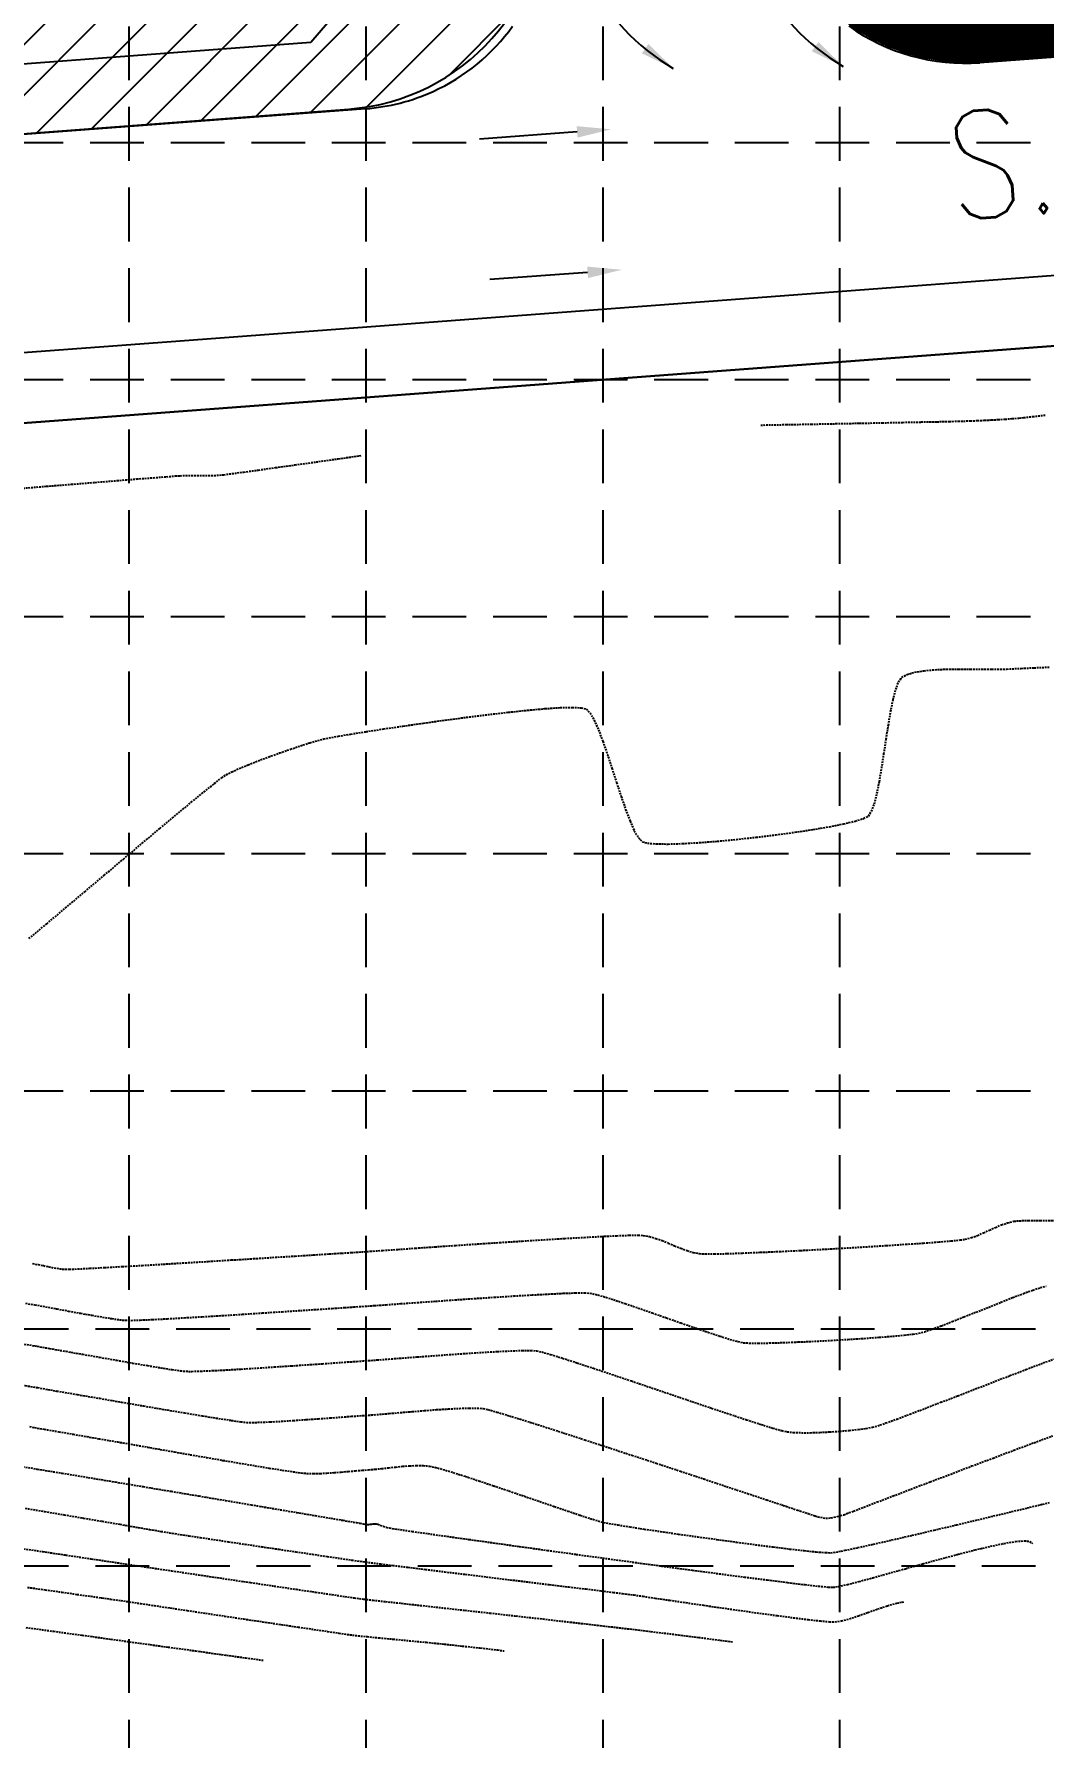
# Model space of a CAD drawing. Header units: inches. Extents: x 7994 to 10114, y 11164 to 12491.
# Drawn here: x 9404.7 to 9545.7, y 11373.2 to 11610.9 of the extents above; entities that cross this region are included whole.
import ezdxf
from ezdxf.enums import TextEntityAlignment as Align

# ---------------------------------------------------------------- set-up
doc = ezdxf.new("R2010")
doc.units = ezdxf.units.IN
doc.header["$MEASUREMENT"] = 0
for name, pattern in [('HIDDEN', [0.375, 0.25, -0.125]), ('HIDDEN2', [0.1875, 0.125, -0.0625]), ('PHANTOM2', [1.25, 0.625, -0.125, 0.125, -0.125, 0.125, -0.125]), ('x4227topo$0$HIDDEN', [0.375, 0.25, -0.125])]:
    doc.linetypes.add(name, pattern=pattern)
for name, color, linetype in [('1 EROSION BLANKET', 84, 'Continuous'), ('CONTOURS', 43, 'x4227topo$0$HIDDEN'), ('FILTER', 3, 'HIDDEN2'), ('GRID', 254, 'HIDDEN'), ('MISC-6', 6, 'Continuous'), ('SILT-FENCE', 4, 'PHANTOM2'), ('SODDED LOT', 2, 'Continuous'), ('x4227 lots$0$p-row', 5, 'Continuous'), ('x4227 lots$0$P-STREET-NAMES', 4, 'Continuous')]:
    doc.layers.add(name, color=color, linetype=linetype)
doc.styles.add('x4227 lots$0$romans', font='romans.shx', dxfattribs={"width": 0.8})

msp = doc.modelspace()

# ---------------------------------------------------------------- hatches: boundary and pattern name
at = {"layer": 'SODDED LOT'}
h = msp.add_hatch(dxfattribs=at)
h.set_pattern_fill('ANSI31', color=256, scale=40, style=0)
edge = h.paths.add_edge_path()
edge.add_line((9469.1, 11722.68), (9319.15, 11722.24))
edge.add_line((9319.15, 11722.24), (9329.73, 11591.48))
edge.add_line((9329.73, 11591.48), (9448.69, 11600.48))
edge.add_arc((9446.44, 11630.22), 29.83, 274.3237, 361.9054)
edge.add_line((9476.25, 11631.22), (9468.91, 11721.43))
edge.add_line((9468.91, 11721.43), (9469.1, 11722.68))

# ---------------------------------------------------------------- linework, layer by layer
at = {"layer": '1 EROSION BLANKET', "const_width": 9}
msp.add_lwpolyline([(9588.45, 11615.07), (9536.54, 11611.48, -0.444609), (9511.2, 11635.94), (9490.29, 11895.36), (9478.25, 12052.92), (9477.91, 12190.25, -0.425809), (9501.78, 12213.32), (9671.95, 12213.98, -0.071101), (9683.41, 12212.39, -0.341214), (9698.14, 12192.32), (9699, 12067.96), (9700.82, 12035.98), (9704.45, 11990.8), (9722.03, 11769.11), (9725.63, 11723.79)], format="xyb", dxfattribs=at)
at = {"layer": 'CONTOURS', "color": 43}
for p, q in [((9541.26, 11557.29, 1238), (9542.23, 11557.37, 1238)), ((9542.23, 11557.37, 1238), (9542.91, 11557.44, 1238)), ((9542.91, 11557.44, 1238), (9544.15, 11557.58, 1238)), ((9544.15, 11557.58, 1238), (9545.87, 11557.78, 1238)), ((9506.18, 11556.39, 1238), (9509.7, 11556.46, 1238)), ((9509.7, 11556.46, 1238), (9513.21, 11556.52, 1238)), ((9513.21, 11556.52, 1238), (9516.66, 11556.59, 1238)), ((9516.66, 11556.59, 1238), (9519.99, 11556.65, 1238)), ((9519.99, 11556.65, 1238), (9523.12, 11556.71, 1238)), ((9523.12, 11556.71, 1238), (9526.01, 11556.77, 1238)), ((9526.01, 11556.77, 1238), (9528.58, 11556.82, 1238)), ((9528.58, 11556.82, 1238), (9530.78, 11556.86, 1238)), ((9530.78, 11556.86, 1238), (9532.53, 11556.9, 1238)), ((9532.53, 11556.9, 1238), (9533.79, 11556.93, 1238)), ((9533.79, 11556.93, 1238), (9534.48, 11556.95, 1238)), ((9534.48, 11556.95, 1238), (9535.45, 11556.98, 1238)), ((9535.45, 11556.98, 1238), (9536.42, 11557.02, 1238)), ((9536.42, 11557.02, 1238), (9537.39, 11557.06, 1238)), ((9537.39, 11557.06, 1238), (9538.36, 11557.11, 1238)), ((9538.36, 11557.11, 1238), (9539.33, 11557.16, 1238)), ((9539.33, 11557.16, 1238), (9540.3, 11557.22, 1238)), ((9540.3, 11557.22, 1238), (9541.26, 11557.29, 1238)), ((9436.05, 11550.12, 1238), (9438.46, 11550.46, 1238)), ((9438.46, 11550.46, 1238), (9441.17, 11550.84, 1238)), ((9441.17, 11550.84, 1238), (9444.1, 11551.25, 1238)), ((9444.1, 11551.25, 1238), (9447.21, 11551.69, 1238)), ((9447.21, 11551.69, 1238), (9450.42, 11552.14, 1238)), ((9402.83, 11547.56, 1238), (9406.44, 11547.85, 1238)), ((9406.44, 11547.85, 1238), (9409.94, 11548.13, 1238)), ((9409.94, 11548.13, 1238), (9413.26, 11548.4, 1238)), ((9413.26, 11548.4, 1238), (9416.33, 11548.65, 1238)), ((9416.33, 11548.65, 1238), (9419.06, 11548.87, 1238)), ((9419.06, 11548.87, 1238), (9421.39, 11549.05, 1238)), ((9421.39, 11549.05, 1238), (9423.22, 11549.19, 1238)), ((9423.22, 11549.19, 1238), (9424.5, 11549.29, 1238)), ((9424.5, 11549.29, 1238), (9425.13, 11549.33, 1238)), ((9425.13, 11549.33, 1238), (9425.92, 11549.35, 1238)), ((9425.92, 11549.35, 1238), (9426.71, 11549.36, 1238)), ((9426.71, 11549.36, 1238), (9427.49, 11549.35, 1238)), ((9427.49, 11549.35, 1238), (9428.28, 11549.34, 1238)), ((9428.28, 11549.34, 1238), (9429.07, 11549.34, 1238)), ((9429.07, 11549.34, 1238), (9429.86, 11549.36, 1238)), ((9429.86, 11549.36, 1238), (9430.64, 11549.41, 1238)), ((9430.64, 11549.41, 1238), (9431.23, 11549.47, 1238)), ((9431.23, 11549.47, 1238), (9432.37, 11549.62, 1238)), ((9432.37, 11549.62, 1238), (9434, 11549.84, 1238)), ((9434, 11549.84, 1238), (9436.05, 11550.12, 1238)), ((9526.61, 11521.6, 1237), (9527.67, 11521.91, 1237)), ((9527.67, 11521.91, 1237), (9528.99, 11522.12, 1237)), ((9528.99, 11522.12, 1237), (9530.5, 11522.26, 1237)), ((9530.5, 11522.26, 1237), (9532.12, 11522.34, 1237)), ((9532.12, 11522.34, 1237), (9533.8, 11522.36, 1237)), ((9533.8, 11522.36, 1237), (9535.46, 11522.36, 1237)), ((9535.46, 11522.36, 1237), (9537.02, 11522.35, 1237)), ((9537.02, 11522.35, 1237), (9538.44, 11522.33, 1237)), ((9538.44, 11522.33, 1237), (9539.63, 11522.32, 1237)), ((9539.63, 11522.32, 1237), (9540.52, 11522.35, 1237)), ((9540.52, 11522.35, 1237), (9541.26, 11522.39, 1237)), ((9541.26, 11522.39, 1237), (9542.56, 11522.45, 1237)), ((9542.56, 11522.45, 1237), (9544.34, 11522.53, 1237)), ((9544.34, 11522.53, 1237), (9546.54, 11522.63, 1237)), ((9524.66, 11518.08, 1237), (9525.03, 11519.49, 1237)), ((9525.03, 11519.49, 1237), (9525.43, 11520.55, 1237)), ((9525.43, 11520.55, 1237), (9525.87, 11521.19, 1237)), ((9525.87, 11521.19, 1237), (9526.61, 11521.6, 1237)), ((9476.05, 11516.83, 1237), (9478.16, 11516.97, 1237)), ((9478.16, 11516.97, 1237), (9479.86, 11517.01, 1237)), ((9479.86, 11517.01, 1237), (9481.1, 11516.95, 1237)), ((9481.1, 11516.95, 1237), (9481.8, 11516.78, 1237)), ((9524.32, 11516.4, 1237), (9524.66, 11518.08, 1237)), ((9456.24, 11514.4, 1237), (9459.12, 11514.81, 1237)), ((9459.12, 11514.81, 1237), (9462.1, 11515.23, 1237)), ((9462.1, 11515.23, 1237), (9465.11, 11515.63, 1237)), ((9465.11, 11515.63, 1237), (9468.08, 11516, 1237)), ((9468.08, 11516, 1237), (9470.94, 11516.33, 1237)), ((9470.94, 11516.33, 1237), (9473.63, 11516.61, 1237)), ((9473.63, 11516.61, 1237), (9476.05, 11516.83, 1237)), ((9481.8, 11516.78, 1237), (9482.35, 11516.22, 1237)), ((9482.35, 11516.22, 1237), (9482.92, 11515.24, 1237)), ((9482.92, 11515.24, 1237), (9483.52, 11513.89, 1237)), ((9523.69, 11512.55, 1237), (9524, 11514.53, 1237)), ((9524, 11514.53, 1237), (9524.32, 11516.4, 1237)), ((9443.24, 11512.06, 1237), (9444.34, 11512.39, 1237)), ((9444.34, 11512.39, 1237), (9445.19, 11512.61, 1237)), ((9445.19, 11512.61, 1237), (9445.94, 11512.76, 1237)), ((9445.94, 11512.76, 1237), (9447.22, 11512.99, 1237)), ((9447.22, 11512.99, 1237), (9448.96, 11513.28, 1237)), ((9448.96, 11513.28, 1237), (9451.09, 11513.62, 1237)), ((9451.09, 11513.62, 1237), (9453.55, 11514, 1237)), ((9453.55, 11514, 1237), (9456.24, 11514.4, 1237)), ((9483.52, 11513.89, 1237), (9484.14, 11512.27, 1237)), ((9484.14, 11512.27, 1237), (9484.77, 11510.45, 1237)), ((9523.38, 11510.52, 1237), (9523.69, 11512.55, 1237)), ((9436.01, 11509.55, 1237), (9437.5, 11510.1, 1237)), ((9437.5, 11510.1, 1237), (9439.02, 11510.65, 1237)), ((9439.02, 11510.65, 1237), (9440.53, 11511.17, 1237)), ((9440.53, 11511.17, 1237), (9441.95, 11511.65, 1237)), ((9441.95, 11511.65, 1237), (9443.24, 11512.06, 1237)), ((9484.77, 11510.45, 1237), (9485.41, 11508.51, 1237)), ((9523.07, 11508.53, 1237), (9523.38, 11510.52, 1237)), ((9430.94, 11507.19, 1237), (9431.55, 11507.61, 1237)), ((9431.55, 11507.61, 1237), (9432.33, 11508.01, 1237)), ((9432.33, 11508.01, 1237), (9433.37, 11508.48, 1237)), ((9433.37, 11508.48, 1237), (9434.62, 11509, 1237)), ((9434.62, 11509, 1237), (9436.01, 11509.55, 1237)), ((9485.41, 11508.51, 1237), (9486.05, 11506.53, 1237)), ((9522.75, 11506.66, 1237), (9523.07, 11508.53, 1237)), ((9426.68, 11503.76, 1237), (9428.46, 11505.22, 1237)), ((9428.46, 11505.22, 1237), (9429.9, 11506.38, 1237)), ((9429.9, 11506.38, 1237), (9430.94, 11507.19, 1237)), ((9486.05, 11506.53, 1237), (9486.69, 11504.59, 1237)), ((9522.41, 11504.98, 1237), (9522.75, 11506.66, 1237)), ((9424.61, 11502.05, 1237), (9426.68, 11503.76, 1237)), ((9486.69, 11504.59, 1237), (9487.32, 11502.77, 1237)), ((9487.32, 11502.77, 1237), (9487.94, 11501.15, 1237)), ((9521.65, 11502.5, 1237), (9522.05, 11503.56, 1237)), ((9522.05, 11503.56, 1237), (9522.41, 11504.98, 1237)), ((9422.31, 11500.13, 1237), (9424.61, 11502.05, 1237)), ((9487.94, 11501.15, 1237), (9488.53, 11499.8, 1237)), ((9513.47, 11499.97, 1237), (9515.76, 11500.36, 1237)), ((9515.76, 11500.36, 1237), (9517.76, 11500.75, 1237)), ((9517.76, 11500.75, 1237), (9519.38, 11501.14, 1237)), ((9519.38, 11501.14, 1237), (9520.56, 11501.51, 1237)), ((9520.56, 11501.51, 1237), (9521.21, 11501.85, 1237)), ((9521.21, 11501.85, 1237), (9521.65, 11502.5, 1237)), ((9417.22, 11495.85, 1237), (9419.83, 11498.05, 1237)), ((9419.83, 11498.05, 1237), (9422.31, 11500.13, 1237)), ((9488.53, 11499.8, 1237), (9489.11, 11498.82, 1237)), ((9489.11, 11498.82, 1237), (9489.66, 11498.26, 1237)), ((9489.66, 11498.26, 1237), (9490.37, 11498.06, 1237)), ((9490.37, 11498.06, 1237), (9491.59, 11497.96, 1237)), ((9491.59, 11497.96, 1237), (9493.25, 11497.94, 1237)), ((9493.25, 11497.94, 1237), (9495.28, 11498.01, 1237)), ((9495.28, 11498.01, 1237), (9497.6, 11498.14, 1237)), ((9497.6, 11498.14, 1237), (9500.13, 11498.34, 1237)), ((9500.13, 11498.34, 1237), (9502.8, 11498.59, 1237)), ((9502.8, 11498.59, 1237), (9505.55, 11498.89, 1237)), ((9505.55, 11498.89, 1237), (9508.29, 11499.22, 1237)), ((9508.29, 11499.22, 1237), (9510.96, 11499.59, 1237)), ((9510.96, 11499.59, 1237), (9513.47, 11499.97, 1237)), ((9414.53, 11493.58, 1237), (9417.22, 11495.85, 1237)), ((9411.81, 11491.29, 1237), (9414.53, 11493.58, 1237)), ((9409.12, 11489.02, 1237), (9411.81, 11491.29, 1237)), ((9406.51, 11486.83, 1237), (9409.12, 11489.02, 1237)), ((9404.02, 11484.74, 1237), (9406.51, 11486.83, 1237)), ((9481.52, 11443.07, 1236), (9483.97, 11443.2, 1236)), ((9483.97, 11443.2, 1236), (9486.08, 11443.3, 1236)), ((9486.08, 11443.3, 1236), (9487.8, 11443.36, 1236)), ((9487.8, 11443.36, 1236), (9489.06, 11443.37, 1236)), ((9489.06, 11443.37, 1236), (9489.79, 11443.34, 1236)), ((9489.79, 11443.34, 1236), (9490.66, 11443.18, 1236)), ((9535.6, 11443.03, 1236), (9536.45, 11443.34, 1236)), ((9536.45, 11443.34, 1236), (9537.29, 11443.7, 1236)), ((9537.29, 11443.7, 1236), (9538.12, 11444.08, 1236)), ((9538.12, 11444.08, 1236), (9538.96, 11444.46, 1236)), ((9538.96, 11444.46, 1236), (9539.79, 11444.81, 1236)), ((9539.79, 11444.81, 1236), (9540.65, 11445.1, 1236)), ((9540.65, 11445.1, 1236), (9541.53, 11445.32, 1236)), ((9541.53, 11445.32, 1236), (9542.27, 11445.39, 1236)), ((9542.27, 11445.39, 1236), (9543.52, 11445.42, 1236)), ((9543.52, 11445.42, 1236), (9545.19, 11445.42, 1236)), ((9545.19, 11445.42, 1236), (9547.2, 11445.41, 1236)), ((9445.9, 11440.76, 1236), (9447.68, 11440.87, 1236)), ((9447.68, 11440.87, 1236), (9448.97, 11440.95, 1236)), ((9448.97, 11440.95, 1236), (9449.71, 11440.99, 1236)), ((9449.71, 11440.99, 1236), (9450.44, 11441.04, 1236)), ((9450.44, 11441.04, 1236), (9451.7, 11441.13, 1236)), ((9451.7, 11441.13, 1236), (9453.42, 11441.25, 1236)), ((9453.42, 11441.25, 1236), (9455.54, 11441.39, 1236)), ((9455.54, 11441.39, 1236), (9457.99, 11441.56, 1236)), ((9457.99, 11441.56, 1236), (9460.7, 11441.75, 1236)), ((9460.7, 11441.75, 1236), (9463.61, 11441.95, 1236)), ((9463.61, 11441.95, 1236), (9466.65, 11442.15, 1236)), ((9466.65, 11442.15, 1236), (9469.76, 11442.35, 1236)), ((9469.76, 11442.35, 1236), (9472.86, 11442.55, 1236)), ((9472.86, 11442.55, 1236), (9475.9, 11442.74, 1236)), ((9475.9, 11442.74, 1236), (9478.81, 11442.92, 1236)), ((9478.81, 11442.92, 1236), (9481.52, 11443.07, 1236)), ((9490.66, 11443.18, 1236), (9491.54, 11442.92, 1236)), ((9491.54, 11442.92, 1236), (9492.41, 11442.61, 1236)), ((9492.41, 11442.61, 1236), (9493.28, 11442.26, 1236)), ((9493.28, 11442.26, 1236), (9494.15, 11441.89, 1236)), ((9494.15, 11441.89, 1236), (9495.02, 11441.54, 1236)), ((9495.02, 11441.54, 1236), (9495.89, 11441.22, 1236)), ((9495.89, 11441.22, 1236), (9496.77, 11440.97, 1236)), ((9496.77, 11440.97, 1236), (9497.65, 11440.8, 1236)), ((9501.47, 11440.8, 1236), (9503.63, 11440.88, 1236)), ((9503.63, 11440.88, 1236), (9506.11, 11440.98, 1236)), ((9506.11, 11440.98, 1236), (9508.84, 11441.1, 1236)), ((9508.84, 11441.1, 1236), (9511.75, 11441.24, 1236)), ((9511.75, 11441.24, 1236), (9514.77, 11441.4, 1236)), ((9514.77, 11441.4, 1236), (9517.82, 11441.57, 1236)), ((9517.82, 11441.57, 1236), (9520.83, 11441.75, 1236)), ((9520.83, 11441.75, 1236), (9523.72, 11441.93, 1236)), ((9523.72, 11441.93, 1236), (9526.44, 11442.11, 1236)), ((9526.44, 11442.11, 1236), (9528.9, 11442.27, 1236)), ((9528.9, 11442.27, 1236), (9531.03, 11442.43, 1236)), ((9531.03, 11442.43, 1236), (9532.76, 11442.58, 1236)), ((9532.76, 11442.58, 1236), (9534.02, 11442.7, 1236)), ((9534.02, 11442.7, 1236), (9534.73, 11442.8, 1236)), ((9534.73, 11442.8, 1236), (9535.6, 11443.03, 1236)), ((9404.53, 11439.41, 1236), (9405.29, 11439.27, 1236)), ((9405.29, 11439.27, 1236), (9406.04, 11439.12, 1236)), ((9406.04, 11439.12, 1236), (9406.79, 11438.96, 1236)), ((9406.79, 11438.96, 1236), (9407.55, 11438.81, 1236)), ((9407.55, 11438.81, 1236), (9408.3, 11438.69, 1236)), ((9408.3, 11438.69, 1236), (9409.07, 11438.61, 1236)), ((9409.07, 11438.61, 1236), (9409.67, 11438.62, 1236)), ((9409.67, 11438.62, 1236), (9410.84, 11438.67, 1236)), ((9410.84, 11438.67, 1236), (9412.51, 11438.75, 1236)), ((9412.51, 11438.75, 1236), (9414.61, 11438.86, 1236)), ((9414.61, 11438.86, 1236), (9417.06, 11439, 1236)), ((9417.06, 11439, 1236), (9419.81, 11439.15, 1236)), ((9419.81, 11439.15, 1236), (9422.77, 11439.33, 1236)), ((9422.77, 11439.33, 1236), (9425.87, 11439.52, 1236)), ((9425.87, 11439.52, 1236), (9429.06, 11439.71, 1236)), ((9429.06, 11439.71, 1236), (9432.26, 11439.91, 1236)), ((9432.26, 11439.91, 1236), (9435.39, 11440.1, 1236)), ((9435.39, 11440.1, 1236), (9438.39, 11440.29, 1236)), ((9438.39, 11440.29, 1236), (9441.19, 11440.46, 1236)), ((9441.19, 11440.46, 1236), (9443.72, 11440.62, 1236)), ((9443.72, 11440.62, 1236), (9445.9, 11440.76, 1236)), ((9497.65, 11440.8, 1236), (9498.41, 11440.76, 1236)), ((9498.41, 11440.76, 1236), (9499.71, 11440.76, 1236)), ((9499.71, 11440.76, 1236), (9501.47, 11440.8, 1236)), ((9544.18, 11435.72, 1235), (9545.25, 11436.07, 1235)), ((9545.25, 11436.07, 1235), (9546.02, 11436.27, 1235)), ((9403.53, 11433.87, 1235), (9404.84, 11433.65, 1235)), ((9453.88, 11433.67, 1235), (9455.93, 11433.82, 1235)), ((9455.93, 11433.82, 1235), (9458.26, 11433.98, 1235)), ((9458.26, 11433.98, 1235), (9460.8, 11434.16, 1235)), ((9460.8, 11434.16, 1235), (9463.49, 11434.35, 1235)), ((9463.49, 11434.35, 1235), (9466.24, 11434.54, 1235)), ((9466.24, 11434.54, 1235), (9469, 11434.72, 1235)), ((9469, 11434.72, 1235), (9471.69, 11434.89, 1235)), ((9471.69, 11434.89, 1235), (9474.23, 11435.04, 1235)), ((9474.23, 11435.04, 1235), (9476.56, 11435.16, 1235)), ((9476.56, 11435.16, 1235), (9478.61, 11435.26, 1235)), ((9478.61, 11435.26, 1235), (9480.3, 11435.32, 1235)), ((9480.3, 11435.32, 1235), (9481.56, 11435.33, 1235)), ((9481.56, 11435.33, 1235), (9482.33, 11435.29, 1235)), ((9482.33, 11435.29, 1235), (9483.09, 11435.13, 1235)), ((9483.09, 11435.13, 1235), (9484.21, 11434.82, 1235)), ((9484.21, 11434.82, 1235), (9485.62, 11434.38, 1235)), ((9485.62, 11434.38, 1235), (9487.27, 11433.83, 1235)), ((9487.27, 11433.83, 1235), (9489.09, 11433.21, 1235)), ((9538.01, 11433.35, 1235), (9539.72, 11434.03, 1235)), ((9539.72, 11434.03, 1235), (9541.36, 11434.67, 1235)), ((9541.36, 11434.67, 1235), (9542.86, 11435.24, 1235)), ((9542.86, 11435.24, 1235), (9544.18, 11435.72, 1235)), ((9404.84, 11433.65, 1235), (9406.32, 11433.39, 1235)), ((9406.32, 11433.39, 1235), (9407.91, 11433.09, 1235)), ((9407.91, 11433.09, 1235), (9409.55, 11432.79, 1235)), ((9409.55, 11432.79, 1235), (9411.2, 11432.48, 1235)), ((9411.2, 11432.48, 1235), (9412.79, 11432.2, 1235)), ((9412.79, 11432.2, 1235), (9414.27, 11431.94, 1235)), ((9414.27, 11431.94, 1235), (9415.58, 11431.73, 1235)), ((9415.58, 11431.73, 1235), (9416.68, 11431.57, 1235)), ((9416.68, 11431.57, 1235), (9417.5, 11431.5, 1235)), ((9417.5, 11431.5, 1235), (9418.28, 11431.49, 1235)), ((9418.28, 11431.49, 1235), (9419.56, 11431.53, 1235)), ((9419.56, 11431.53, 1235), (9421.27, 11431.61, 1235)), ((9421.27, 11431.61, 1235), (9423.35, 11431.71, 1235)), ((9423.35, 11431.71, 1235), (9425.71, 11431.85, 1235)), ((9425.71, 11431.85, 1235), (9428.3, 11432, 1235)), ((9428.3, 11432, 1235), (9431.02, 11432.16, 1235)), ((9431.02, 11432.16, 1235), (9433.82, 11432.34, 1235)), ((9433.82, 11432.34, 1235), (9436.62, 11432.52, 1235)), ((9436.62, 11432.52, 1235), (9439.35, 11432.7, 1235)), ((9439.35, 11432.7, 1235), (9441.93, 11432.87, 1235)), ((9441.93, 11432.87, 1235), (9444.3, 11433.02, 1235)), ((9444.3, 11433.02, 1235), (9446.37, 11433.16, 1235)), ((9446.37, 11433.16, 1235), (9448.09, 11433.28, 1235)), ((9448.09, 11433.28, 1235), (9449.37, 11433.36, 1235)), ((9449.37, 11433.36, 1235), (9450.15, 11433.41, 1235)), ((9450.15, 11433.41, 1235), (9450.92, 11433.46, 1235)), ((9450.92, 11433.46, 1235), (9452.18, 11433.55, 1235)), ((9452.18, 11433.55, 1235), (9453.88, 11433.67, 1235)), ((9489.09, 11433.21, 1235), (9491.04, 11432.53, 1235)), ((9491.04, 11432.53, 1235), (9493.04, 11431.83, 1235)), ((9493.04, 11431.83, 1235), (9495.04, 11431.13, 1235)), ((9531.41, 11430.74, 1235), (9532.91, 11431.32, 1235)), ((9532.91, 11431.32, 1235), (9534.54, 11431.96, 1235)), ((9534.54, 11431.96, 1235), (9536.26, 11432.65, 1235)), ((9536.26, 11432.65, 1235), (9538.01, 11433.35, 1235)), ((9495.04, 11431.13, 1235), (9496.98, 11430.46, 1235)), ((9496.98, 11430.46, 1235), (9498.81, 11429.83, 1235)), ((9498.81, 11429.83, 1235), (9500.45, 11429.29, 1235)), ((9500.45, 11429.29, 1235), (9501.87, 11428.84, 1235)), ((9518.35, 11428.84, 1235), (9520.61, 11428.98, 1235)), ((9520.61, 11428.98, 1235), (9522.72, 11429.13, 1235)), ((9522.72, 11429.13, 1235), (9524.61, 11429.28, 1235)), ((9524.61, 11429.28, 1235), (9526.22, 11429.43, 1235)), ((9526.22, 11429.43, 1235), (9527.46, 11429.57, 1235)), ((9527.46, 11429.57, 1235), (9528.26, 11429.69, 1235)), ((9528.26, 11429.69, 1235), (9529.03, 11429.9, 1235)), ((9529.03, 11429.9, 1235), (9530.1, 11430.26, 1235)), ((9530.1, 11430.26, 1235), (9531.41, 11430.74, 1235)), ((9402.97, 11428.25, 1234), (9404.82, 11427.93, 1234)), ((9404.82, 11427.93, 1234), (9406.91, 11427.57, 1234)), ((9406.91, 11427.57, 1234), (9409.15, 11427.17, 1234)), ((9409.15, 11427.17, 1234), (9411.5, 11426.76, 1234)), ((9411.5, 11426.76, 1234), (9413.88, 11426.34, 1234)), ((9460.43, 11426.55, 1234), (9462.73, 11426.72, 1234)), ((9462.73, 11426.72, 1234), (9465.04, 11426.88, 1234)), ((9465.04, 11426.88, 1234), (9467.27, 11427.02, 1234)), ((9467.27, 11427.02, 1234), (9469.37, 11427.14, 1234)), ((9469.37, 11427.14, 1234), (9471.24, 11427.23, 1234)), ((9471.24, 11427.23, 1234), (9472.84, 11427.28, 1234)), ((9472.84, 11427.28, 1234), (9474.07, 11427.29, 1234)), ((9474.07, 11427.29, 1234), (9474.87, 11427.24, 1234)), ((9474.87, 11427.24, 1234), (9475.61, 11427.08, 1234)), ((9475.61, 11427.08, 1234), (9476.84, 11426.73, 1234)), ((9476.84, 11426.73, 1234), (9478.5, 11426.22, 1234)), ((9501.87, 11428.84, 1235), (9502.98, 11428.53, 1235)), ((9502.98, 11428.53, 1235), (9503.75, 11428.37, 1235)), ((9503.75, 11428.37, 1235), (9504.56, 11428.32, 1235)), ((9504.56, 11428.32, 1235), (9505.8, 11428.31, 1235)), ((9505.8, 11428.31, 1235), (9507.41, 11428.33, 1235)), ((9507.41, 11428.33, 1235), (9509.31, 11428.39, 1235)), ((9509.31, 11428.39, 1235), (9511.42, 11428.47, 1235)), ((9511.42, 11428.47, 1235), (9513.68, 11428.57, 1235)), ((9513.68, 11428.57, 1235), (9516.01, 11428.7, 1235)), ((9516.01, 11428.7, 1235), (9518.35, 11428.84, 1235)), ((9413.88, 11426.34, 1234), (9416.23, 11425.93, 1234)), ((9416.23, 11425.93, 1234), (9418.48, 11425.53, 1234)), ((9418.48, 11425.53, 1234), (9420.56, 11425.18, 1234)), ((9420.56, 11425.18, 1234), (9422.41, 11424.87, 1234)), ((9422.41, 11424.87, 1234), (9423.97, 11424.62, 1234)), ((9423.97, 11424.62, 1234), (9425.17, 11424.46, 1234)), ((9425.17, 11424.46, 1234), (9425.93, 11424.38, 1234)), ((9425.93, 11424.38, 1234), (9426.75, 11424.37, 1234)), ((9426.75, 11424.37, 1234), (9428, 11424.41, 1234)), ((9428, 11424.41, 1234), (9429.61, 11424.48, 1234)), ((9429.61, 11424.48, 1234), (9431.52, 11424.57, 1234)), ((9431.52, 11424.57, 1234), (9433.64, 11424.7, 1234)), ((9433.64, 11424.7, 1234), (9435.91, 11424.84, 1234)), ((9435.91, 11424.84, 1234), (9438.26, 11424.99, 1234)), ((9438.26, 11424.99, 1234), (9440.6, 11425.14, 1234)), ((9440.6, 11425.14, 1234), (9442.87, 11425.3, 1234)), ((9442.87, 11425.3, 1234), (9444.99, 11425.44, 1234)), ((9444.99, 11425.44, 1234), (9446.9, 11425.57, 1234)), ((9446.9, 11425.57, 1234), (9448.51, 11425.68, 1234)), ((9448.51, 11425.68, 1234), (9449.77, 11425.77, 1234)), ((9449.77, 11425.77, 1234), (9450.58, 11425.82, 1234)), ((9450.58, 11425.82, 1234), (9451.39, 11425.88, 1234)), ((9451.39, 11425.88, 1234), (9452.62, 11425.97, 1234)), ((9452.62, 11425.97, 1234), (9454.22, 11426.09, 1234)), ((9454.22, 11426.09, 1234), (9456.1, 11426.23, 1234)), ((9456.1, 11426.23, 1234), (9458.19, 11426.39, 1234)), ((9458.19, 11426.39, 1234), (9460.43, 11426.55, 1234)), ((9478.5, 11426.22, 1234), (9480.53, 11425.56, 1234)), ((9480.53, 11425.56, 1234), (9482.85, 11424.8, 1234)), ((9482.85, 11424.8, 1234), (9485.4, 11423.95, 1234)), ((9540.96, 11423.78, 1234), (9543.21, 11424.64, 1234)), ((9543.21, 11424.64, 1234), (9545.28, 11425.42, 1234)), ((9545.28, 11425.42, 1234), (9547.11, 11426.1, 1234)), ((9402.77, 11422.52, 1233), (9405.2, 11422.1, 1233)), ((9405.2, 11422.1, 1233), (9407.91, 11421.63, 1233)), ((9485.4, 11423.95, 1234), (9488.12, 11423.03, 1234)), ((9488.12, 11423.03, 1234), (9490.94, 11422.08, 1234)), ((9490.94, 11422.08, 1234), (9493.79, 11421.11, 1234)), ((9533.71, 11420.97, 1234), (9536.14, 11421.92, 1234)), ((9536.14, 11421.92, 1234), (9538.58, 11422.86, 1234)), ((9538.58, 11422.86, 1234), (9540.96, 11423.78, 1234)), ((9407.91, 11421.63, 1233), (9410.82, 11421.13, 1233)), ((9410.82, 11421.13, 1233), (9413.86, 11420.61, 1233)), ((9413.86, 11420.61, 1233), (9416.94, 11420.08, 1233)), ((9416.94, 11420.08, 1233), (9420, 11419.55, 1233)), ((9420, 11419.55, 1233), (9422.96, 11419.05, 1233)), ((9493.79, 11421.11, 1234), (9496.6, 11420.16, 1234)), ((9496.6, 11420.16, 1234), (9499.32, 11419.24, 1234)), ((9529.08, 11419.19, 1234), (9531.33, 11420.06, 1234)), ((9531.33, 11420.06, 1234), (9533.71, 11420.97, 1234)), ((9422.96, 11419.05, 1233), (9425.74, 11418.58, 1233)), ((9425.74, 11418.58, 1233), (9428.27, 11418.16, 1233)), ((9428.27, 11418.16, 1233), (9430.47, 11417.81, 1233)), ((9430.47, 11417.81, 1233), (9432.27, 11417.53, 1233)), ((9432.27, 11417.53, 1233), (9433.6, 11417.34, 1233)), ((9433.6, 11417.34, 1233), (9434.37, 11417.26, 1233)), ((9434.37, 11417.26, 1233), (9435.2, 11417.25, 1233)), ((9435.2, 11417.25, 1233), (9436.34, 11417.27, 1233)), ((9436.34, 11417.27, 1233), (9437.72, 11417.33, 1233)), ((9437.72, 11417.33, 1233), (9439.27, 11417.41, 1233)), ((9439.27, 11417.41, 1233), (9440.95, 11417.52, 1233)), ((9440.95, 11417.52, 1233), (9442.69, 11417.64, 1233)), ((9442.69, 11417.64, 1233), (9444.43, 11417.76, 1233)), ((9444.43, 11417.76, 1233), (9446.1, 11417.88, 1233)), ((9446.1, 11417.88, 1233), (9447.66, 11418, 1233)), ((9447.66, 11418, 1233), (9449.04, 11418.1, 1233)), ((9449.04, 11418.1, 1233), (9450.18, 11418.18, 1233)), ((9450.18, 11418.18, 1233), (9451.01, 11418.23, 1233)), ((9451.01, 11418.23, 1233), (9451.84, 11418.29, 1233)), ((9451.84, 11418.29, 1233), (9452.97, 11418.38, 1233)), ((9452.97, 11418.38, 1233), (9454.33, 11418.5, 1233)), ((9454.33, 11418.5, 1233), (9455.86, 11418.63, 1233)), ((9455.86, 11418.63, 1233), (9457.51, 11418.76, 1233)), ((9457.51, 11418.76, 1233), (9459.22, 11418.9, 1233)), ((9459.22, 11418.9, 1233), (9460.93, 11419.03, 1233)), ((9460.93, 11419.03, 1233), (9462.58, 11419.13, 1233)), ((9462.58, 11419.13, 1233), (9464.11, 11419.21, 1233)), ((9464.11, 11419.21, 1233), (9465.47, 11419.25, 1233)), ((9465.47, 11419.25, 1233), (9466.59, 11419.25, 1233)), ((9466.59, 11419.25, 1233), (9467.42, 11419.2, 1233)), ((9467.42, 11419.2, 1233), (9468.11, 11419.04, 1233)), ((9468.11, 11419.04, 1233), (9469.36, 11418.69, 1233)), ((9469.36, 11418.69, 1233), (9471.09, 11418.17, 1233)), ((9471.09, 11418.17, 1233), (9473.25, 11417.51, 1233)), ((9473.25, 11417.51, 1233), (9475.77, 11416.71, 1233)), ((9499.32, 11419.24, 1234), (9501.87, 11418.39, 1234)), ((9501.87, 11418.39, 1234), (9504.19, 11417.62, 1234)), ((9504.19, 11417.62, 1234), (9506.22, 11416.97, 1234)), ((9522.51, 11416.78, 1234), (9523.66, 11417.17, 1234)), ((9523.66, 11417.17, 1234), (9525.18, 11417.72, 1234)), ((9525.18, 11417.72, 1234), (9527.01, 11418.4, 1234)), ((9527.01, 11418.4, 1234), (9529.08, 11419.19, 1234)), ((9404.08, 11416.66, 1232), (9406.14, 11416.3, 1232)), ((9406.14, 11416.3, 1232), (9408.2, 11415.95, 1232)), ((9408.2, 11415.95, 1232), (9410.2, 11415.6, 1232)), ((9410.2, 11415.6, 1232), (9412.08, 11415.27, 1232)), ((9412.08, 11415.27, 1232), (9413.77, 11414.98, 1232)), ((9413.77, 11414.98, 1232), (9415.22, 11414.73, 1232)), ((9415.22, 11414.73, 1232), (9416.36, 11414.53, 1232)), ((9475.77, 11416.71, 1233), (9478.58, 11415.8, 1233)), ((9478.58, 11415.8, 1233), (9481.64, 11414.82, 1233)), ((9481.64, 11414.82, 1233), (9484.87, 11413.76, 1233)), ((9506.22, 11416.97, 1234), (9507.88, 11416.45, 1234)), ((9507.88, 11416.45, 1234), (9509.11, 11416.1, 1234)), ((9509.11, 11416.1, 1234), (9509.85, 11415.94, 1234)), ((9509.85, 11415.94, 1234), (9510.75, 11415.86, 1234)), ((9510.75, 11415.86, 1234), (9511.85, 11415.82, 1234)), ((9511.85, 11415.82, 1234), (9513.1, 11415.82, 1234)), ((9513.1, 11415.82, 1234), (9514.44, 11415.86, 1234)), ((9514.44, 11415.86, 1234), (9515.83, 11415.93, 1234)), ((9515.83, 11415.93, 1234), (9517.22, 11416.02, 1234)), ((9517.22, 11416.02, 1234), (9518.56, 11416.14, 1234)), ((9518.56, 11416.14, 1234), (9519.8, 11416.27, 1234)), ((9519.8, 11416.27, 1234), (9520.89, 11416.42, 1234)), ((9520.89, 11416.42, 1234), (9521.79, 11416.58, 1234)), ((9521.79, 11416.58, 1234), (9522.51, 11416.78, 1234)), ((9544.33, 11414.42, 1233), (9546.95, 11415.39, 1233)), ((9416.36, 11414.53, 1232), (9417.13, 11414.4, 1232)), ((9417.13, 11414.4, 1232), (9417.88, 11414.27, 1232)), ((9417.88, 11414.27, 1232), (9419.04, 11414.07, 1232)), ((9419.04, 11414.07, 1232), (9420.55, 11413.8, 1232)), ((9420.55, 11413.8, 1232), (9422.35, 11413.49, 1232)), ((9422.35, 11413.49, 1232), (9424.36, 11413.13, 1232)), ((9424.36, 11413.13, 1232), (9426.53, 11412.75, 1232)), ((9426.53, 11412.75, 1232), (9428.8, 11412.36, 1232)), ((9428.8, 11412.36, 1232), (9431.1, 11411.96, 1232)), ((9484.87, 11413.76, 1233), (9488.2, 11412.67, 1233)), ((9488.2, 11412.67, 1233), (9491.59, 11411.56, 1233)), ((9538.62, 11412.28, 1233), (9541.53, 11413.38, 1233)), ((9541.53, 11413.38, 1233), (9544.33, 11414.42, 1233)), ((9402.05, 11411.26, 1231), (9405.19, 11410.74, 1231)), ((9405.19, 11410.74, 1231), (9408.62, 11410.18, 1231)), ((9408.62, 11410.18, 1231), (9412.27, 11409.57, 1231)), ((9431.1, 11411.96, 1232), (9433.37, 11411.58, 1232)), ((9433.37, 11411.58, 1232), (9435.55, 11411.21, 1232)), ((9435.55, 11411.21, 1232), (9437.56, 11410.88, 1232)), ((9437.56, 11410.88, 1232), (9439.36, 11410.6, 1232)), ((9439.36, 11410.6, 1232), (9440.88, 11410.37, 1232)), ((9440.88, 11410.37, 1232), (9442.04, 11410.21, 1232)), ((9442.04, 11410.21, 1232), (9442.8, 11410.14, 1232)), ((9442.8, 11410.14, 1232), (9443.71, 11410.12, 1232)), ((9443.71, 11410.12, 1232), (9444.66, 11410.13, 1232)), ((9444.66, 11410.13, 1232), (9445.63, 11410.18, 1232)), ((9445.63, 11410.18, 1232), (9446.63, 11410.24, 1232)), ((9446.63, 11410.24, 1232), (9447.62, 11410.33, 1232)), ((9447.62, 11410.33, 1232), (9448.61, 11410.42, 1232)), ((9448.61, 11410.42, 1232), (9449.59, 11410.5, 1232)), ((9449.59, 11410.5, 1232), (9450.53, 11410.58, 1232)), ((9450.53, 11410.58, 1232), (9451.44, 11410.65, 1232)), ((9451.44, 11410.65, 1232), (9452.35, 11410.72, 1232)), ((9452.35, 11410.72, 1232), (9453.29, 11410.81, 1232)), ((9453.29, 11410.81, 1232), (9454.25, 11410.92, 1232)), ((9454.25, 11410.92, 1232), (9455.22, 11411.03, 1232)), ((9455.22, 11411.03, 1232), (9456.2, 11411.13, 1232)), ((9456.2, 11411.13, 1232), (9457.17, 11411.2, 1232)), ((9457.17, 11411.2, 1232), (9458.13, 11411.24, 1232)), ((9458.13, 11411.24, 1232), (9459.06, 11411.22, 1232)), ((9459.06, 11411.22, 1232), (9459.96, 11411.15, 1232)), ((9459.96, 11411.15, 1232), (9460.7, 11411, 1232)), ((9460.7, 11411, 1232), (9461.82, 11410.69, 1232)), ((9461.82, 11410.69, 1232), (9463.25, 11410.26, 1232)), ((9463.25, 11410.26, 1232), (9464.95, 11409.72, 1232)), ((9491.59, 11411.56, 1233), (9494.96, 11410.45, 1233)), ((9494.96, 11410.45, 1233), (9498.24, 11409.36, 1233)), ((9529.85, 11408.97, 1233), (9532.71, 11410.05, 1233)), ((9532.71, 11410.05, 1233), (9535.66, 11411.17, 1233)), ((9535.66, 11411.17, 1233), (9538.62, 11412.28, 1233)), ((9412.27, 11409.57, 1231), (9416.07, 11408.94, 1231)), ((9416.07, 11408.94, 1231), (9419.95, 11408.29, 1231)), ((9419.95, 11408.29, 1231), (9423.86, 11407.64, 1231)), ((9423.86, 11407.64, 1231), (9427.72, 11406.99, 1231)), ((9464.95, 11409.72, 1232), (9466.85, 11409.09, 1232)), ((9466.85, 11409.09, 1232), (9468.9, 11408.41, 1232)), ((9468.9, 11408.41, 1232), (9471.03, 11407.69, 1232)), ((9471.03, 11407.69, 1232), (9473.19, 11406.95, 1232)), ((9498.24, 11409.36, 1233), (9501.39, 11408.31, 1233)), ((9501.39, 11408.31, 1233), (9504.33, 11407.34, 1233)), ((9524.65, 11406.99, 1233), (9527.14, 11407.94, 1233)), ((9527.14, 11407.94, 1233), (9529.85, 11408.97, 1233)), ((9403.49, 11405.28, 1230), (9406.19, 11404.82, 1230)), ((9427.72, 11406.99, 1231), (9431.46, 11406.36, 1231)), ((9431.46, 11406.36, 1231), (9435.03, 11405.76, 1231)), ((9435.03, 11405.76, 1231), (9438.35, 11405.2, 1231)), ((9438.35, 11405.2, 1231), (9441.35, 11404.69, 1231)), ((9473.19, 11406.95, 1232), (9475.32, 11406.22, 1232)), ((9475.32, 11406.22, 1232), (9477.37, 11405.52, 1232)), ((9477.37, 11405.52, 1232), (9479.26, 11404.88, 1232)), ((9504.33, 11407.34, 1233), (9507.01, 11406.45, 1233)), ((9507.01, 11406.45, 1233), (9509.35, 11405.67, 1233)), ((9509.35, 11405.67, 1233), (9511.3, 11405.02, 1233)), ((9519.14, 11404.89, 1233), (9520.58, 11405.44, 1233)), ((9520.58, 11405.44, 1233), (9522.44, 11406.15, 1233)), ((9522.44, 11406.15, 1233), (9524.65, 11406.99, 1233)), ((9540.15, 11404.55, 1232), (9543.39, 11405.32, 1232)), ((9543.39, 11405.32, 1232), (9546.51, 11406.08, 1232)), ((9406.19, 11404.82, 1230), (9408.93, 11404.36, 1230)), ((9408.93, 11404.36, 1230), (9411.63, 11403.9, 1230)), ((9411.63, 11403.9, 1230), (9414.24, 11403.45, 1230)), ((9414.24, 11403.45, 1230), (9416.69, 11403.04, 1230)), ((9416.69, 11403.04, 1230), (9418.92, 11402.65, 1230)), ((9441.35, 11404.69, 1231), (9443.98, 11404.25, 1231)), ((9443.98, 11404.25, 1231), (9446.15, 11403.88, 1231)), ((9446.15, 11403.88, 1231), (9447.82, 11403.6, 1231)), ((9447.82, 11403.6, 1231), (9448.9, 11403.41, 1231)), ((9448.9, 11403.41, 1231), (9449.33, 11403.34, 1231)), ((9449.33, 11403.34, 1231), (9449.76, 11403.27, 1231)), ((9449.76, 11403.27, 1231), (9450.22, 11403.19, 1231)), ((9450.22, 11403.19, 1231), (9450.66, 11403.11, 1231)), ((9450.66, 11403.11, 1231), (9451.02, 11403.05, 1231)), ((9451.02, 11403.05, 1231), (9451.24, 11403.02, 1231)), ((9451.24, 11403.02, 1231), (9451.45, 11403.03, 1231)), ((9451.45, 11403.03, 1231), (9451.66, 11403.04, 1231)), ((9451.66, 11403.04, 1231), (9451.88, 11403.06, 1231)), ((9451.88, 11403.06, 1231), (9452.09, 11403.08, 1231)), ((9452.09, 11403.08, 1231), (9452.3, 11403.1, 1231)), ((9452.3, 11403.1, 1231), (9452.51, 11403.1, 1231)), ((9452.51, 11403.1, 1231), (9452.72, 11403.04, 1231)), ((9452.72, 11403.04, 1231), (9453.05, 11402.92, 1231)), ((9453.05, 11402.92, 1231), (9453.47, 11402.77, 1231)), ((9479.26, 11404.88, 1232), (9480.96, 11404.31, 1232)), ((9480.96, 11404.31, 1232), (9482.39, 11403.84, 1232)), ((9482.39, 11403.84, 1232), (9483.5, 11403.5, 1232)), ((9483.5, 11403.5, 1232), (9484.22, 11403.3, 1232)), ((9484.22, 11403.3, 1232), (9484.98, 11403.16, 1232)), ((9484.98, 11403.16, 1232), (9486.23, 11402.95, 1232)), ((9486.23, 11402.95, 1232), (9487.89, 11402.68, 1232)), ((9511.3, 11405.02, 1233), (9512.79, 11404.53, 1233)), ((9512.79, 11404.53, 1233), (9513.76, 11404.21, 1233)), ((9513.76, 11404.21, 1233), (9514.14, 11404.09, 1233)), ((9514.14, 11404.09, 1233), (9514.52, 11404.01, 1233)), ((9514.52, 11404.01, 1233), (9514.9, 11403.94, 1233)), ((9514.9, 11403.94, 1233), (9515.27, 11403.89, 1233)), ((9515.27, 11403.89, 1233), (9515.66, 11403.89, 1233)), ((9515.66, 11403.89, 1233), (9516, 11403.93, 1233)), ((9516, 11403.93, 1233), (9516.42, 11404.01, 1233)), ((9516.42, 11404.01, 1233), (9516.87, 11404.12, 1233)), ((9516.87, 11404.12, 1233), (9517.33, 11404.25, 1233)), ((9517.33, 11404.25, 1233), (9517.76, 11404.38, 1233)), ((9517.76, 11404.38, 1233), (9518.18, 11404.53, 1233)), ((9518.18, 11404.53, 1233), (9519.14, 11404.89, 1233)), ((9530.37, 11402.22, 1232), (9533.57, 11402.97, 1232)), ((9533.57, 11402.97, 1232), (9536.86, 11403.76, 1232)), ((9536.86, 11403.76, 1232), (9540.15, 11404.55, 1232)), ((9418.92, 11402.65, 1230), (9420.87, 11402.32, 1230)), ((9420.87, 11402.32, 1230), (9422.47, 11402.05, 1230)), ((9422.47, 11402.05, 1230), (9423.66, 11401.85, 1230)), ((9423.66, 11401.85, 1230), (9424.39, 11401.73, 1230)), ((9424.39, 11401.73, 1230), (9425.15, 11401.61, 1230)), ((9425.15, 11401.61, 1230), (9426.35, 11401.43, 1230)), ((9426.35, 11401.43, 1230), (9427.92, 11401.19, 1230)), ((9427.92, 11401.19, 1230), (9429.78, 11400.91, 1230)), ((9429.78, 11400.91, 1230), (9431.88, 11400.6, 1230)), ((9431.88, 11400.6, 1230), (9434.15, 11400.26, 1230)), ((9453.47, 11402.77, 1231), (9453.9, 11402.63, 1231)), ((9453.9, 11402.63, 1231), (9454.3, 11402.52, 1231)), ((9454.3, 11402.52, 1231), (9454.74, 11402.45, 1231)), ((9454.74, 11402.45, 1231), (9455.83, 11402.29, 1231)), ((9455.83, 11402.29, 1231), (9457.51, 11402.05, 1231)), ((9457.51, 11402.05, 1231), (9459.71, 11401.73, 1231)), ((9459.71, 11401.73, 1231), (9462.38, 11401.36, 1231)), ((9462.38, 11401.36, 1231), (9465.45, 11400.93, 1231)), ((9465.45, 11400.93, 1231), (9468.85, 11400.45, 1231)), ((9468.85, 11400.45, 1231), (9472.52, 11399.94, 1231)), ((9487.89, 11402.68, 1232), (9489.91, 11402.37, 1232)), ((9489.91, 11402.37, 1232), (9492.2, 11402.03, 1232)), ((9492.2, 11402.03, 1232), (9494.71, 11401.67, 1232)), ((9494.71, 11401.67, 1232), (9497.35, 11401.29, 1232)), ((9497.35, 11401.29, 1232), (9500.07, 11400.92, 1232)), ((9500.07, 11400.92, 1232), (9502.78, 11400.55, 1232)), ((9502.78, 11400.55, 1232), (9505.43, 11400.19, 1232)), ((9521.93, 11400.27, 1232), (9524.48, 11400.85, 1232)), ((9524.48, 11400.85, 1232), (9527.32, 11401.5, 1232)), ((9527.32, 11401.5, 1232), (9530.37, 11402.22, 1232)), ((9540.17, 11400.38, 1231), (9541.77, 11400.64, 1231)), ((9541.77, 11400.64, 1231), (9542.97, 11400.74, 1231)), ((9542.97, 11400.74, 1231), (9543.71, 11400.65, 1231)), ((9543.71, 11400.65, 1231), (9544.13, 11400.37, 1231)), ((9402.89, 11399.68, 1229), (9405.89, 11399.24, 1229)), ((9405.89, 11399.24, 1229), (9409.17, 11398.75, 1229)), ((9409.17, 11398.75, 1229), (9412.68, 11398.22, 1229)), ((9412.68, 11398.22, 1229), (9416.35, 11397.68, 1229)), ((9434.15, 11400.26, 1230), (9436.51, 11399.91, 1230)), ((9436.51, 11399.91, 1230), (9438.91, 11399.55, 1230)), ((9438.91, 11399.55, 1230), (9441.28, 11399.2, 1230)), ((9441.28, 11399.2, 1230), (9443.55, 11398.86, 1230)), ((9443.55, 11398.86, 1230), (9445.65, 11398.55, 1230)), ((9445.65, 11398.55, 1230), (9447.51, 11398.28, 1230)), ((9447.51, 11398.28, 1230), (9449.08, 11398.05, 1230)), ((9449.08, 11398.05, 1230), (9450.28, 11397.88, 1230)), ((9472.52, 11399.94, 1231), (9476.4, 11399.4, 1231)), ((9476.4, 11399.4, 1231), (9480.42, 11398.84, 1231)), ((9480.42, 11398.84, 1231), (9484.51, 11398.28, 1231)), ((9484.51, 11398.28, 1231), (9488.62, 11397.72, 1231)), ((9505.43, 11400.19, 1232), (9507.94, 11399.87, 1232)), ((9507.94, 11399.87, 1232), (9510.24, 11399.59, 1232)), ((9510.24, 11399.59, 1232), (9512.26, 11399.36, 1232)), ((9512.26, 11399.36, 1232), (9513.94, 11399.19, 1232)), ((9513.94, 11399.19, 1232), (9515.19, 11399.09, 1232)), ((9515.19, 11399.09, 1232), (9515.96, 11399.07, 1232)), ((9515.96, 11399.07, 1232), (9516.68, 11399.17, 1232)), ((9516.68, 11399.17, 1232), (9517.96, 11399.41, 1232)), ((9517.96, 11399.41, 1232), (9519.74, 11399.78, 1232)), ((9519.74, 11399.78, 1232), (9521.93, 11400.27, 1232)), ((9528.82, 11397.53, 1231), (9531.31, 11398.21, 1231)), ((9531.31, 11398.21, 1231), (9533.76, 11398.86, 1231)), ((9533.76, 11398.86, 1231), (9536.1, 11399.46, 1231)), ((9536.1, 11399.46, 1231), (9538.26, 11399.97, 1231)), ((9538.26, 11399.97, 1231), (9540.17, 11400.38, 1231)), ((9416.35, 11397.68, 1229), (9420.12, 11397.11, 1229)), ((9420.12, 11397.11, 1229), (9423.93, 11396.55, 1229)), ((9423.93, 11396.55, 1229), (9427.71, 11395.98, 1229)), ((9427.71, 11395.98, 1229), (9431.4, 11395.44, 1229)), ((9450.28, 11397.88, 1230), (9451.05, 11397.77, 1230)), ((9451.05, 11397.77, 1230), (9451.8, 11397.67, 1230)), ((9451.8, 11397.67, 1230), (9453.08, 11397.51, 1230)), ((9453.08, 11397.51, 1230), (9454.81, 11397.3, 1230)), ((9454.81, 11397.3, 1230), (9456.93, 11397.04, 1230)), ((9456.93, 11397.04, 1230), (9459.36, 11396.74, 1230)), ((9459.36, 11396.74, 1230), (9462.04, 11396.41, 1230)), ((9462.04, 11396.41, 1230), (9464.9, 11396.06, 1230)), ((9464.9, 11396.06, 1230), (9467.85, 11395.7, 1230)), ((9467.85, 11395.7, 1230), (9470.85, 11395.34, 1230)), ((9488.62, 11397.72, 1231), (9492.68, 11397.17, 1231)), ((9492.68, 11397.17, 1231), (9496.62, 11396.64, 1231)), ((9496.62, 11396.64, 1231), (9500.38, 11396.14, 1231)), ((9500.38, 11396.14, 1231), (9503.9, 11395.68, 1231)), ((9503.9, 11395.68, 1231), (9507.1, 11395.27, 1231)), ((9521.84, 11395.58, 1231), (9524.02, 11396.19, 1231)), ((9524.02, 11396.19, 1231), (9526.37, 11396.84, 1231)), ((9526.37, 11396.84, 1231), (9528.82, 11397.53, 1231)), ((9403.83, 11394.24, 1228), (9406.29, 11393.9, 1228)), ((9406.29, 11393.9, 1228), (9408.62, 11393.57, 1228)), ((9408.62, 11393.57, 1228), (9410.76, 11393.26, 1228)), ((9431.4, 11395.44, 1229), (9434.94, 11394.91, 1229)), ((9434.94, 11394.91, 1229), (9438.26, 11394.42, 1229)), ((9438.26, 11394.42, 1229), (9441.31, 11393.97, 1229)), ((9441.31, 11393.97, 1229), (9444.01, 11393.57, 1229)), ((9444.01, 11393.57, 1229), (9446.3, 11393.23, 1229)), ((9470.85, 11395.34, 1230), (9473.81, 11394.98, 1230)), ((9473.81, 11394.98, 1230), (9476.66, 11394.63, 1230)), ((9476.66, 11394.63, 1230), (9479.34, 11394.3, 1230)), ((9479.34, 11394.3, 1230), (9481.77, 11394.01, 1230)), ((9481.77, 11394.01, 1230), (9483.89, 11393.75, 1230)), ((9483.89, 11393.75, 1230), (9485.62, 11393.54, 1230)), ((9485.62, 11393.54, 1230), (9486.9, 11393.38, 1230)), ((9486.9, 11393.38, 1230), (9487.65, 11393.29, 1230)), ((9487.65, 11393.29, 1230), (9488.45, 11393.18, 1230)), ((9507.1, 11395.27, 1231), (9509.94, 11394.91, 1231)), ((9509.94, 11394.91, 1231), (9512.34, 11394.62, 1231)), ((9512.34, 11394.62, 1231), (9514.23, 11394.41, 1231)), ((9514.23, 11394.41, 1231), (9515.56, 11394.28, 1231)), ((9515.56, 11394.28, 1231), (9516.26, 11394.25, 1231)), ((9516.26, 11394.25, 1231), (9517.04, 11394.36, 1231)), ((9517.04, 11394.36, 1231), (9518.28, 11394.64, 1231)), ((9518.28, 11394.64, 1231), (9519.9, 11395.06, 1231)), ((9519.9, 11395.06, 1231), (9521.84, 11395.58, 1231)), ((9410.76, 11393.26, 1228), (9412.64, 11392.99, 1228)), ((9412.64, 11392.99, 1228), (9414.21, 11392.77, 1228)), ((9414.21, 11392.77, 1228), (9415.39, 11392.6, 1228)), ((9415.39, 11392.6, 1228), (9416.13, 11392.49, 1228)), ((9416.13, 11392.49, 1228), (9416.85, 11392.39, 1228)), ((9416.85, 11392.39, 1228), (9418.02, 11392.22, 1228)), ((9418.02, 11392.22, 1228), (9419.6, 11391.98, 1228)), ((9419.6, 11391.98, 1228), (9421.51, 11391.7, 1228)), ((9421.51, 11391.7, 1228), (9423.7, 11391.37, 1228)), ((9423.7, 11391.37, 1228), (9426.1, 11391.01, 1228)), ((9426.1, 11391.01, 1228), (9428.66, 11390.63, 1228)), ((9446.3, 11393.23, 1229), (9448.12, 11392.96, 1229)), ((9448.12, 11392.96, 1229), (9449.42, 11392.77, 1229)), ((9449.42, 11392.77, 1229), (9450.11, 11392.68, 1229)), ((9450.11, 11392.68, 1229), (9450.78, 11392.6, 1229)), ((9450.78, 11392.6, 1229), (9452.02, 11392.45, 1229)), ((9452.02, 11392.45, 1229), (9453.78, 11392.26, 1229)), ((9453.78, 11392.26, 1229), (9456, 11392.02, 1229)), ((9456, 11392.02, 1229), (9458.63, 11391.73, 1229)), ((9458.63, 11391.73, 1229), (9461.6, 11391.4, 1229)), ((9461.6, 11391.4, 1229), (9464.85, 11391.04, 1229)), ((9464.85, 11391.04, 1229), (9468.34, 11390.66, 1229)), ((9488.45, 11393.18, 1230), (9489.73, 11392.99, 1230)), ((9489.73, 11392.99, 1230), (9491.42, 11392.74, 1230)), ((9491.42, 11392.74, 1230), (9493.45, 11392.44, 1230)), ((9493.45, 11392.44, 1230), (9495.73, 11392.11, 1230)), ((9495.73, 11392.11, 1230), (9498.21, 11391.74, 1230)), ((9498.21, 11391.74, 1230), (9500.79, 11391.37, 1230)), ((9500.79, 11391.37, 1230), (9503.41, 11391, 1230)), ((9503.41, 11391, 1230), (9506, 11390.63, 1230)), ((9521.15, 11390.74, 1230), (9522.52, 11391.22, 1230)), ((9522.52, 11391.22, 1230), (9523.89, 11391.68, 1230)), ((9523.89, 11391.68, 1230), (9525.2, 11392.05, 1230)), ((9525.2, 11392.05, 1230), (9526.23, 11392.25, 1230)), ((9403.58, 11388.64, 1227), (9407.45, 11388.11, 1227)), ((9428.66, 11390.63, 1228), (9431.31, 11390.23, 1228)), ((9431.31, 11390.23, 1228), (9433.99, 11389.83, 1228)), ((9433.99, 11389.83, 1228), (9436.64, 11389.44, 1228)), ((9436.64, 11389.44, 1228), (9439.2, 11389.05, 1228)), ((9439.2, 11389.05, 1228), (9441.6, 11388.7, 1228)), ((9441.6, 11388.7, 1228), (9443.79, 11388.37, 1228)), ((9468.34, 11390.66, 1229), (9471.99, 11390.25, 1229)), ((9471.99, 11390.25, 1229), (9475.76, 11389.83, 1229)), ((9475.76, 11389.83, 1229), (9479.59, 11389.39, 1229)), ((9479.59, 11389.39, 1229), (9483.41, 11388.95, 1229)), ((9483.41, 11388.95, 1229), (9487.18, 11388.52, 1229)), ((9506, 11390.63, 1230), (9508.47, 11390.3, 1230)), ((9508.47, 11390.3, 1230), (9510.76, 11390, 1230)), ((9510.76, 11390, 1230), (9512.79, 11389.75, 1230)), ((9512.79, 11389.75, 1230), (9514.48, 11389.56, 1230)), ((9514.48, 11389.56, 1230), (9515.77, 11389.45, 1230)), ((9515.77, 11389.45, 1230), (9516.56, 11389.43, 1230)), ((9516.56, 11389.43, 1230), (9517.47, 11389.56, 1230)), ((9517.47, 11389.56, 1230), (9518.57, 11389.86, 1230)), ((9518.57, 11389.86, 1230), (9519.81, 11390.27, 1230)), ((9519.81, 11390.27, 1230), (9521.15, 11390.74, 1230)), ((9407.45, 11388.11, 1227), (9411.43, 11387.57, 1227)), ((9411.43, 11387.57, 1227), (9415.46, 11387.01, 1227)), ((9415.46, 11387.01, 1227), (9419.48, 11386.45, 1227)), ((9419.48, 11386.45, 1227), (9423.44, 11385.91, 1227)), ((9443.79, 11388.37, 1228), (9445.7, 11388.09, 1228)), ((9445.7, 11388.09, 1228), (9447.28, 11387.86, 1228)), ((9447.28, 11387.86, 1228), (9448.46, 11387.68, 1228)), ((9448.46, 11387.68, 1228), (9449.17, 11387.58, 1228)), ((9449.17, 11387.58, 1228), (9449.96, 11387.49, 1228)), ((9449.96, 11387.49, 1228), (9451.22, 11387.36, 1228)), ((9451.22, 11387.36, 1228), (9452.87, 11387.2, 1228)), ((9452.87, 11387.2, 1228), (9454.85, 11387.02, 1228)), ((9454.85, 11387.02, 1228), (9457.08, 11386.8, 1228)), ((9457.08, 11386.8, 1228), (9459.48, 11386.57, 1228)), ((9459.48, 11386.57, 1228), (9462, 11386.32, 1228)), ((9462, 11386.32, 1228), (9464.54, 11386.05, 1228)), ((9487.18, 11388.52, 1229), (9490.82, 11388.08, 1229)), ((9490.82, 11388.08, 1229), (9494.3, 11387.66, 1229)), ((9494.3, 11387.66, 1229), (9497.54, 11387.26, 1229)), ((9497.54, 11387.26, 1229), (9500.49, 11386.87, 1229)), ((9500.49, 11386.87, 1229), (9502.25, 11386.63, 1229)), ((9423.44, 11385.91, 1227), (9427.25, 11385.38, 1227)), ((9427.25, 11385.38, 1227), (9430.88, 11384.87, 1227)), ((9430.88, 11384.87, 1227), (9434.24, 11384.41, 1227)), ((9434.24, 11384.41, 1227), (9436.72, 11384.06, 1227)), ((9464.54, 11386.05, 1228), (9467.05, 11385.78, 1228)), ((9467.05, 11385.78, 1228), (9469.44, 11385.5, 1228)), ((9469.44, 11385.5, 1228), (9470.36, 11385.38, 1228))]:
    msp.add_line(p, q, dxfattribs=at)
at = {"layer": 'FILTER', "color": 7, "linetype": 'Continuous'}
for p, q in [((9623.54, 11613.44), (9536.78, 11606.95)), ((9451.02, 11600.53), (9355.82, 11593.4)), ((9425.14, 11568.16), (9732.55, 11591.17)), ((9117.75, 11545.16), (9425.14, 11568.16))]:
    msp.add_line(p, q, dxfattribs=at)
for centre, start, end in [((9448.94, 11628.28), 294.4002, 324.2991), ((9534.7, 11634.7), 234.2991, 274.2805), ((9448.94, 11628.28), 274.2805, 294.4002)]:
    msp.add_arc(centre, 27.83, start, end, dxfattribs=at)
at = {"layer": 'GRID', "color": 253, "linetype": 'HIDDEN', "ltscale": 30}
for p, q in [((9417.97, 12455.77), (9417.97, 11298)), ((9451.04, 12455.77), (9451.04, 11298)), ((9484.12, 12455.77), (9484.12, 11298)), ((9517.19, 12455.77), (9517.19, 11298)), ((8028.82, 11595.82), (10079.47, 11595.82)), ((8028.82, 11562.75), (10079.47, 11562.75)), ((8028.82, 11529.67), (10079.47, 11529.67)), ((8028.82, 11496.6), (10079.47, 11496.6)), ((8028.82, 11463.52), (10079.47, 11463.52)), ((8029.56, 11430.3), (10080.21, 11430.3)), ((8029.56, 11397.23), (10080.21, 11397.23))]:
    msp.add_line(p, q, dxfattribs=at)
at = {"layer": 'MISC-6', "color": 7, "extrusion": (0, 0, -1)}
msp.add_lwpolyline([(-9480.55, 11597.3), (-9466.9, 11596.27)], dxfattribs=at)
at = {"layer": 'MISC-6', "color": 7}
msp.add_lwpolyline([(9482.02, 11577.7), (9468.37, 11576.68)], dxfattribs=at)
for centre in [(9510.97, 11634.42), (9534.71, 11634.7)]:
    msp.add_arc(centre, 33, 208.341, 238.9776, dxfattribs=at)
for points in [[(9514.24, 11609.84), (9517.7, 11606.42), (9513.31, 11608.54)], [(9490.51, 11609.56), (9493.97, 11606.14), (9489.58, 11608.25)], [(9481.96, 11578.5), (9486.8, 11578.06), (9482.08, 11576.9)]]:
    msp.add_solid(points, dxfattribs=at)
at = {"layer": 'MISC-6', "color": 7, "extrusion": (0, 0, -1)}
msp.add_solid([(-9480.61, 11596.5), (-9485.34, 11597.65), (-9480.49, 11598.09)], dxfattribs=at)
at = {"layer": 'SILT-FENCE', "color": 7, "linetype": 'Continuous'}
msp.add_line((9753.57, 11582.89), (9118.47, 11535.35), dxfattribs=at)
at = {"layer": 'SODDED LOT'}
msp.add_lwpolyline([(9469.1, 11722.68), (9319.15, 11722.24), (9329.73, 11591.48), (9448.69, 11600.48, 0.401904), (9476.25, 11631.22), (9468.91, 11721.43)], format="xyb", close=True, dxfattribs=at)
at = {"layer": 'x4227 lots$0$p-row', "color": 7}
for p, q in [((9443.38, 11609.81), (9466.34, 11636.6)), ((9265.54, 11596.5), (9443.38, 11609.81)), ((9118.47, 11535.35), (9753.57, 11582.89))]:
    msp.add_line(p, q, dxfattribs=at)

# ---------------------------------------------------------------- texts
at = {"layer": 'x4227 lots$0$P-STREET-NAMES', "color": 7, "style": 'x4227 lots$0$romans', "width": 0.8}
msp.add_text('S.W.     25th STREET', height=15, rotation=4.2805, dxfattribs=at).set_placement((9623.22, 11599.24), align=Align.MIDDLE)

doc.saveas('drawing.dxf')
